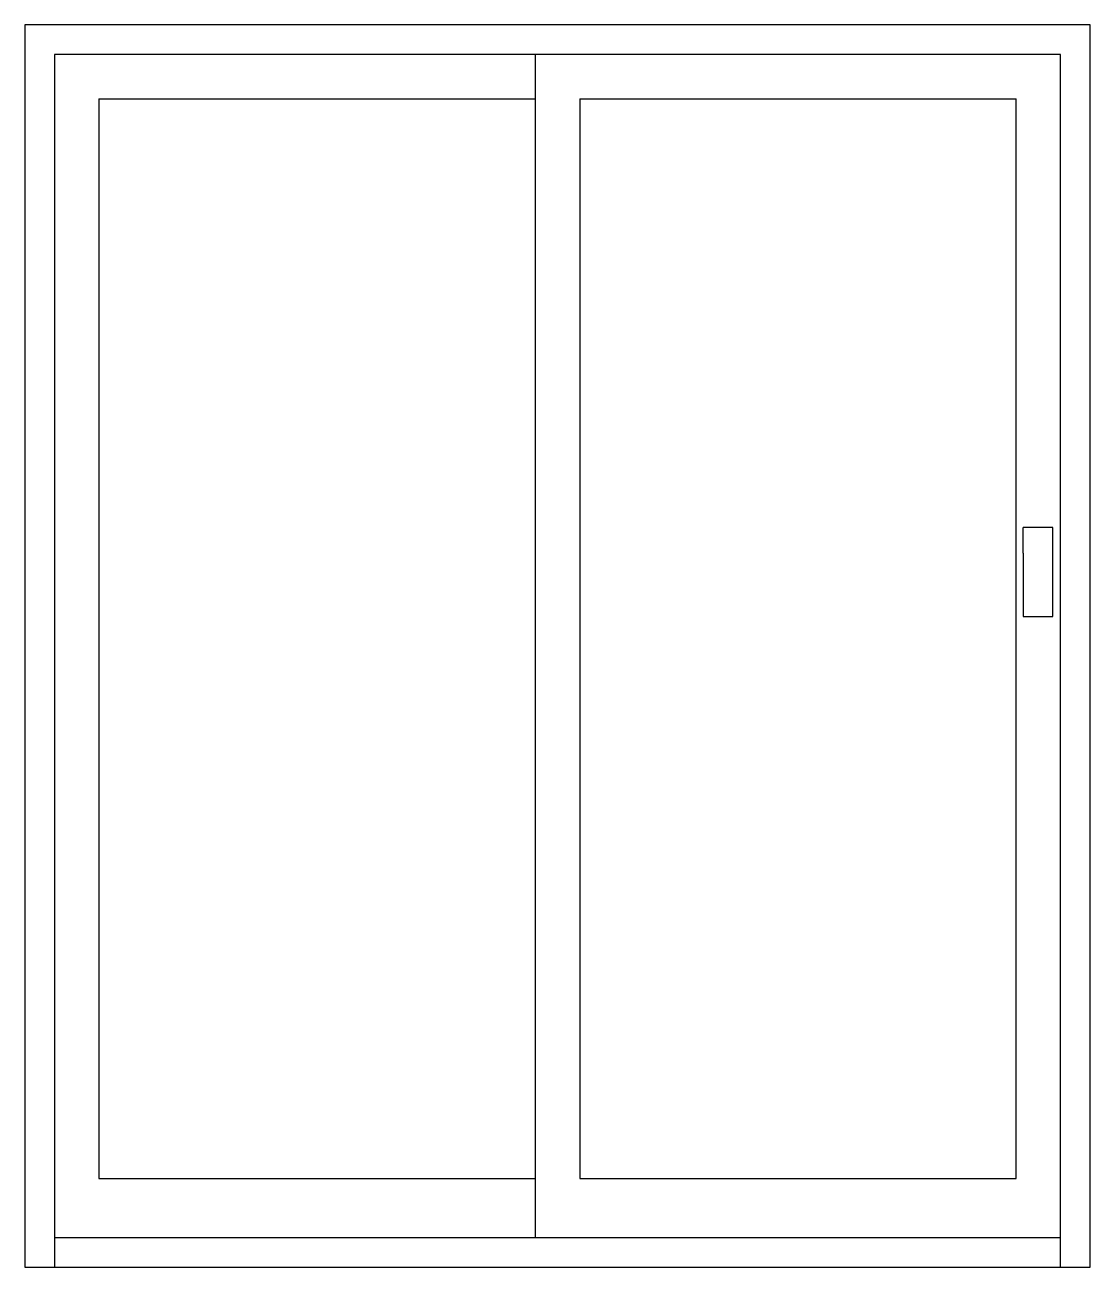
# Model space of a CAD drawing. Header units: millimetres. Extents: x -727.27 to -725.47, y 1751.63 to 1753.73.
import ezdxf

# ---------------------------------------------------------------- set-up
doc = ezdxf.new("R2010")
doc.units = ezdxf.units.MM
doc.header["$LTSCALE"] = 10
doc.layers.add('Portas', color=2, linetype='Continuous')

msp = doc.modelspace()

# ---------------------------------------------------------------- linework, layer by layer
at = {"layer": 'Portas'}
for p, q in [((-726.3656, 1753.73), (-727.2656, 1753.73)), ((-727.2656, 1753.73), (-727.2656, 1751.63)), ((-725.4657, 1753.73), (-726.3656, 1753.73)), ((-725.4657, 1751.63), (-725.4657, 1753.73)), ((-727.2656, 1751.63), (-725.4657, 1751.63))]:
    msp.add_line(p, q, dxfattribs=at)
at = {"layer": 'Portas', "color": 1}
for p, q in [((-725.5157, 1753.68), (-727.2156, 1753.68)), ((-727.2156, 1753.68), (-727.2156, 1751.63)), ((-726.4031, 1751.68), (-726.4031, 1753.68)), ((-725.5157, 1751.63), (-725.5157, 1753.68)), ((-727.1406, 1753.605), (-726.4031, 1753.605)), ((-727.1406, 1753.605), (-727.1406, 1751.78)), ((-726.3281, 1753.605), (-725.5907, 1753.605)), ((-726.3281, 1753.605), (-726.3281, 1751.78)), ((-725.5907, 1751.78), (-725.5907, 1753.605)), ((-725.5287, 1752.88), (-725.5787, 1752.88)), ((-725.5787, 1752.8367), (-725.5787, 1752.88)), ((-725.5287, 1752.73), (-725.5287, 1752.88)), ((-725.5787, 1752.8367), (-725.5787, 1752.8167)), ((-725.5787, 1752.8167), (-725.5787, 1752.73)), ((-725.5787, 1752.73), (-725.5287, 1752.73)), ((-727.1406, 1751.78), (-726.4031, 1751.78)), ((-726.3281, 1751.78), (-725.5907, 1751.78)), ((-727.2156, 1751.68), (-726.3656, 1751.68)), ((-726.3656, 1751.68), (-725.5157, 1751.68))]:
    msp.add_line(p, q, dxfattribs=at)

doc.saveas('drawing.dxf')
